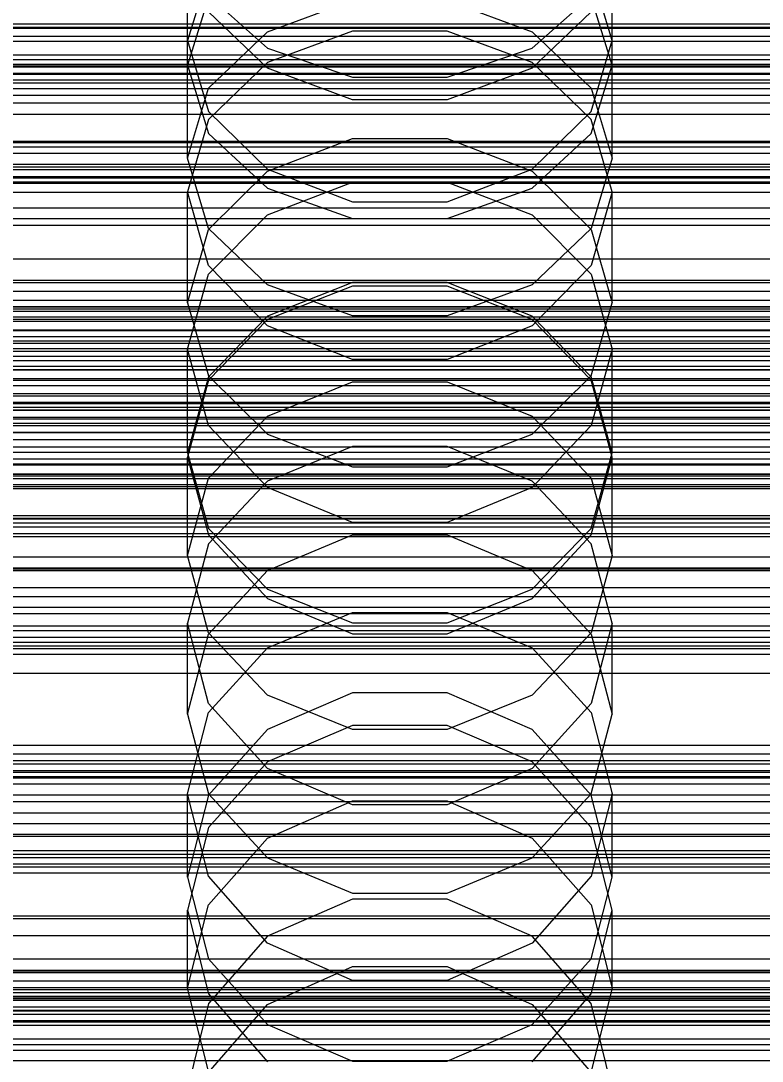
# Model space of a CAD drawing. Header units: millimetres. Extents: x -1970 to 59977, y -65068 to 6837.
# Drawn here: x -107.5 to -34.2, y -34122.2 to -34019.3 of the extents above; entities that cross this region are included whole.
import ezdxf

# ---------------------------------------------------------------- set-up
doc = ezdxf.new("R2010")
doc.units = ezdxf.units.MM
for name, color, linetype, lineweight in [('COTAS_O', 1, 'Continuous', 0), ('frontal_briquetadora', 7, 'Continuous', 0), ('frontal_C01', 7, 'Continuous', 0), ('frontal_C02', 7, 'Continuous', 0), ('frontal_C03', 7, 'Continuous', 0), ('frontal_mezcladora', 7, 'Continuous', 0), ('frontal_secador', 7, 'Continuous', 0)]:
    doc.layers.add(name, color=color, linetype=linetype, lineweight=lineweight)
doc.dimstyles.new('R19_100', dxfattribs={"dimtxt": 250, "dimasz": 150, "dimexe": 150, "dimexo": 80, "dimgap": 100, "dimtad": 1, "dimtih": 1, "dimtoh": 1, "dimdsep": 46, "dimcen": 0.09, "dimadec": 0, "dimazin": 0, "dimtfac": 1, "dimtdec": 4, "dimtofl": 0, "dimtmove": 0, "dimatfit": 3, "dimfxl": 1, "dimtolj": 1, "dimtzin": 0, "dimarcsym": 0})

# ---------------------------------------------------------------- blocks, each defined once
blk = doc.blocks.new('*D39')
at = {"layer": 'COTAS_O', "color": 0, "lineweight": -2, "transparency": 16777216}
for p, q in [((-1725, -34320), (-1725, -33550)), ((1725, -34320), (1725, -33550)), ((-1575, -33700), (1575, -33700))]:
    blk.add_line(p, q, dxfattribs=at)
at = {"layer": 'COTAS_O', "color": 0, "transparency": 16777216}
for points in [[(-1575, -33675), (-1575, -33725), (-1725, -33700)], [(1575, -33675), (1575, -33725), (1725, -33700)]]:
    blk.add_solid(points, dxfattribs=at)
at = {"layer": 'Defpoints', "color": 0, "transparency": 16777216}
for p in [(1725, -33700), (-1725, -34400), (1725, -34400)]:
    blk.add_point(p, dxfattribs=at)
blk = doc.blocks.new('*D42')
at = {"layer": 'COTAS_O', "color": 0, "lineweight": -2, "transparency": 16777216}
for p, q in [((-570, -33700), (200, -33700)), ((50, -34750), (50, -33850)), ((-570, -34900), (200, -34900))]:
    blk.add_line(p, q, dxfattribs=at)
at = {"layer": 'COTAS_O', "color": 0, "transparency": 16777216}
for points in [[(25, -33850), (75, -33850), (50, -33700)], [(25, -34750), (75, -34750), (50, -34900)]]:
    blk.add_solid(points, dxfattribs=at)
at = {"layer": 'Defpoints', "color": 0, "transparency": 16777216}
for p in [(-650, -33700), (50, -33700), (-650, -34900)]:
    blk.add_point(p, dxfattribs=at)
blk = doc.blocks.new('*D43')
at = {"layer": 'COTAS_O', "color": 0, "lineweight": -2, "transparency": 16777216}
for p, q in [((-650, -34820), (-650, -34050)), ((650, -34820), (650, -34050)), ((-500, -34200), (500, -34200))]:
    blk.add_line(p, q, dxfattribs=at)
at = {"layer": 'COTAS_O', "color": 0, "transparency": 16777216}
for points in [[(-500, -34175), (-500, -34225), (-650, -34200)], [(500, -34175), (500, -34225), (650, -34200)]]:
    blk.add_solid(points, dxfattribs=at)
at = {"layer": 'Defpoints', "color": 0, "transparency": 16777216}
for p in [(650, -34200), (-650, -34900), (650, -34900)]:
    blk.add_point(p, dxfattribs=at)

msp = doc.modelspace()

# ---------------------------------------------------------------- linework, layer by layer
at = {"layer": 'frontal_briquetadora'}
for p, q in [((-91, -34023.669), (-91, -34011.581)), ((-49, -34023.669), (-49, -34011.581)), ((-88.92, -34014.352), (-91, -34021.231)), ((-49, -34021.231), (-51.08, -34014.351)), ((-88.92, -34016.918), (-91, -34023.669)), ((-88.92, -34016.808), (-83.093, -34021.975)), ((-83.093, -34020.357), (-74.673, -34017.265)), ((-65.327, -34017.265), (-56.907, -34020.357)), ((-56.907, -34021.975), (-51.08, -34016.808)), ((-49, -34023.669), (-51.08, -34016.918)), ((-83.094, -34023.977), (-88.92, -34018.404)), ((-51.08, -34018.404), (-56.906, -34023.977)), ((-88.92, -34025.929), (-83.093, -34020.357)), ((-74.674, -34020.296), (-83.094, -34023.397)), ((-65.326, -34020.296), (-74.674, -34020.296)), ((-56.906, -34023.397), (-65.326, -34020.296)), ((-56.907, -34020.357), (-51.08, -34025.929)), ((-91, -34032.877), (-91, -34021.231)), ((-91, -34021.231), (-88.92, -34028.248)), ((-51.08, -34028.248), (-49, -34021.231)), ((-49, -34032.877), (-49, -34021.231)), ((-83.093, -34021.975), (-74.673, -34024.842)), ((-65.327, -34024.842), (-56.907, -34021.975)), ((-91, -34023.669), (-88.92, -34030.42)), ((-83.094, -34023.397), (-88.92, -34029.048)), ((-51.08, -34029.048), (-56.906, -34023.397)), ((-51.08, -34030.42), (-49, -34023.669)), ((-74.674, -34027.11), (-83.094, -34023.977)), ((-56.906, -34023.977), (-65.326, -34027.11)), ((-74.673, -34024.842), (-65.327, -34024.842)), ((-91, -34032.877), (-88.92, -34025.929)), ((-51.08, -34025.929), (-49, -34032.877)), ((-65.326, -34027.11), (-74.674, -34027.11)), ((-88.92, -34028.248), (-83.094, -34033.973)), ((-56.906, -34033.973), (-51.08, -34028.248)), ((-88.92, -34029.048), (-91, -34036.213)), ((-49, -34036.213), (-51.08, -34029.048)), ((-88.92, -34030.42), (-83.093, -34035.834)), ((-83.093, -34034.145), (-74.673, -34030.928)), ((-74.673, -34030.928), (-65.327, -34030.928)), ((-65.327, -34030.928), (-56.907, -34034.145)), ((-56.907, -34035.834), (-51.08, -34030.42)), ((-88.92, -34039.824), (-91, -34032.877)), ((-49, -34032.877), (-51.08, -34039.824)), ((-83.094, -34033.973), (-74.674, -34037.189)), ((-65.326, -34037.189), (-56.906, -34033.973)), ((-88.92, -34039.942), (-83.093, -34034.145)), ((-56.907, -34034.145), (-51.08, -34039.942)), ((-83.094, -34038.466), (-74.674, -34035.24)), ((-83.093, -34035.834), (-74.673, -34038.839)), ((-74.674, -34035.24), (-65.326, -34035.24)), ((-65.327, -34038.839), (-56.907, -34035.834)), ((-65.326, -34035.24), (-56.906, -34038.466)), ((-88.92, -34043.507), (-91, -34036.213)), ((-91, -34047.171), (-91, -34036.213)), ((-49, -34036.213), (-51.08, -34043.507)), ((-49, -34047.171), (-49, -34036.213)), ((-74.674, -34037.189), (-65.326, -34037.189)), ((-88.92, -34044.338), (-83.094, -34038.466)), ((-74.673, -34038.839), (-65.327, -34038.839)), ((-56.906, -34038.466), (-51.08, -34044.338)), ((-91, -34047.171), (-88.92, -34039.942)), ((-83.093, -34045.396), (-88.92, -34039.824)), ((-51.08, -34039.824), (-56.907, -34045.396)), ((-51.08, -34039.942), (-49, -34047.171)), ((-83.094, -34049.448), (-88.92, -34043.507)), ((-51.08, -34043.507), (-56.906, -34049.448)), ((-91, -34051.77), (-88.92, -34044.338)), ((-74.673, -34045.18), (-83.093, -34048.514)), ((-65.327, -34045.18), (-74.673, -34045.18)), ((-56.907, -34048.514), (-65.327, -34045.18)), ((-51.08, -34044.338), (-49, -34051.77)), ((-74.674, -34045.526), (-83.094, -34048.83)), ((-74.673, -34048.488), (-83.093, -34045.396)), ((-65.326, -34045.526), (-74.674, -34045.526)), ((-56.907, -34045.396), (-65.327, -34048.488)), ((-56.906, -34048.83), (-65.326, -34045.526)), ((-91, -34047.171), (-88.92, -34054.4)), ((-51.08, -34054.4), (-49, -34047.171)), ((-83.093, -34048.514), (-88.92, -34054.522)), ((-83.094, -34048.83), (-88.92, -34054.842)), ((-74.674, -34052.781), (-83.094, -34049.448)), ((-65.327, -34048.488), (-74.673, -34048.488)), ((-56.906, -34049.448), (-65.326, -34052.781)), ((-51.08, -34054.522), (-56.907, -34048.514)), ((-51.08, -34054.842), (-56.906, -34048.83)), ((-160, -34051.97), (200, -34051.97)), ((-88.92, -34059.324), (-91, -34051.77)), ((-91, -34062.014), (-91, -34051.77)), ((-49, -34051.77), (-51.08, -34059.324)), ((-49, -34062.014), (-49, -34051.77)), ((-65.326, -34052.781), (-74.674, -34052.781)), ((-88.92, -34054.522), (-91, -34062.014)), ((-88.92, -34054.4), (-83.093, -34060.197)), ((-56.907, -34060.197), (-51.08, -34054.4)), ((-49, -34062.014), (-51.08, -34054.522)), ((-88.92, -34054.842), (-91, -34062.443)), ((-83.093, -34058.398), (-74.673, -34054.99)), ((-74.673, -34054.99), (-65.327, -34054.99)), ((-65.327, -34054.99), (-56.907, -34058.398)), ((-49, -34062.443), (-51.08, -34054.842)), ((-160, -34056.386), (200, -34056.386)), ((-88.92, -34064.539), (-83.093, -34058.398)), ((-56.907, -34058.398), (-51.08, -34064.539)), ((-83.094, -34065.466), (-88.92, -34059.324)), ((-51.08, -34059.324), (-56.906, -34065.466)), ((-160, -34060.009), (200, -34060.009)), ((-83.093, -34060.197), (-74.673, -34063.414)), ((-65.327, -34063.414), (-56.907, -34060.197)), ((-74.674, -34061.412), (-83.094, -34064.828)), ((-65.326, -34061.412), (-74.674, -34061.412)), ((-56.906, -34064.828), (-65.326, -34061.412)), ((-91, -34062.014), (-88.92, -34069.506)), ((-91, -34072.197), (-91, -34062.443)), ((-91, -34062.443), (-88.92, -34070.159)), ((-51.08, -34069.506), (-49, -34062.014)), ((-51.08, -34070.159), (-49, -34062.443)), ((-49, -34072.197), (-49, -34062.443)), ((-74.673, -34063.414), (-65.327, -34063.414)), ((-160, -34064.151), (200, -34064.151)), ((-91, -34072.197), (-88.92, -34064.539)), ((-83.094, -34064.828), (-88.92, -34071.036)), ((-51.08, -34071.036), (-56.906, -34064.828)), ((-51.08, -34064.539), (-49, -34072.197)), ((-74.674, -34068.909), (-83.094, -34065.466)), ((-56.906, -34065.466), (-65.326, -34068.909)), ((-160, -34068.567), (200, -34068.567)), ((-65.326, -34068.909), (-74.674, -34068.909)), ((-88.92, -34069.506), (-83.093, -34075.515)), ((-56.907, -34075.515), (-51.08, -34069.506)), ((-88.92, -34071.036), (-91, -34078.875)), ((-88.92, -34070.159), (-83.094, -34076.428)), ((-83.093, -34073.656), (-74.673, -34070.144)), ((-74.673, -34070.144), (-65.327, -34070.144)), ((-65.327, -34070.144), (-56.907, -34073.656)), ((-56.906, -34076.428), (-51.08, -34070.159)), ((-49, -34078.875), (-51.08, -34071.036)), ((-88.92, -34079.855), (-91, -34072.197)), ((-49, -34072.197), (-51.08, -34079.855)), ((-88.92, -34079.984), (-83.093, -34073.656)), ((-56.907, -34073.656), (-51.08, -34079.984)), ((-83.093, -34075.515), (-74.673, -34078.849)), ((-65.327, -34078.849), (-56.907, -34075.515)), ((-83.094, -34076.428), (-74.674, -34079.94)), ((-65.326, -34079.94), (-56.906, -34076.428)), ((-83.094, -34081.332), (-74.674, -34077.812)), ((-74.674, -34077.812), (-65.326, -34077.812)), ((-65.326, -34077.812), (-56.906, -34081.332)), ((-88.92, -34086.819), (-91, -34078.875)), ((-91, -34087.875), (-91, -34078.875)), ((-74.673, -34078.849), (-65.327, -34078.849)), ((-49, -34078.875), (-51.08, -34086.82)), ((-49, -34087.875), (-49, -34078.875)), ((-91, -34087.875), (-88.92, -34079.984)), ((-83.093, -34085.996), (-88.92, -34079.855)), ((-74.674, -34079.94), (-65.326, -34079.94)), ((-51.08, -34079.855), (-56.907, -34085.996)), ((-51.08, -34079.984), (-49, -34087.875)), ((-88.92, -34087.722), (-83.094, -34081.332)), ((-56.906, -34081.332), (-51.08, -34087.722)), ((-74.673, -34085.792), (-83.093, -34089.399)), ((-74.673, -34089.404), (-83.093, -34085.996)), ((-65.327, -34085.792), (-74.673, -34085.792)), ((-56.907, -34089.399), (-65.327, -34085.792)), ((-56.907, -34085.996), (-65.327, -34089.404)), ((-83.094, -34093.266), (-88.92, -34086.819)), ((-51.08, -34086.82), (-56.906, -34093.266)), ((-91, -34095.779), (-88.92, -34087.722)), ((-91, -34087.875), (-88.92, -34095.766)), ((-51.08, -34087.722), (-49, -34095.779)), ((-51.08, -34095.766), (-49, -34087.875)), ((-83.093, -34089.399), (-88.92, -34095.899)), ((-74.674, -34089.012), (-83.094, -34092.596)), ((-65.326, -34089.012), (-74.674, -34089.012)), ((-65.327, -34089.404), (-74.673, -34089.404)), ((-56.906, -34092.596), (-65.326, -34089.012)), ((-51.08, -34095.899), (-56.907, -34089.399)), ((-83.094, -34092.596), (-88.92, -34099.099)), ((-51.08, -34099.099), (-56.906, -34092.596)), ((-74.674, -34096.873), (-83.094, -34093.266)), ((-56.906, -34093.266), (-65.326, -34096.873)), ((-88.92, -34103.933), (-91, -34095.779)), ((-91, -34104.004), (-91, -34095.779)), ((-88.92, -34095.766), (-83.093, -34102.094)), ((-56.907, -34102.094), (-51.08, -34095.766)), ((-49, -34095.779), (-51.08, -34103.933)), ((-49, -34104.004), (-49, -34095.779)), ((-88.92, -34095.899), (-91, -34104.004)), ((-83.093, -34100.145), (-74.673, -34096.48)), ((-74.673, -34096.48), (-65.327, -34096.48)), ((-65.327, -34096.48), (-56.907, -34100.145)), ((-49, -34104.004), (-51.08, -34095.899)), ((-65.326, -34096.873), (-74.674, -34096.873)), ((-88.92, -34099.099), (-91, -34107.292)), ((-49, -34107.292), (-51.08, -34099.099)), ((200, -34100), (-160, -34100)), ((-88.92, -34106.751), (-83.093, -34100.145)), ((-56.907, -34100.145), (-51.08, -34106.751)), ((-83.093, -34102.094), (-74.673, -34105.606)), ((-65.327, -34105.606), (-56.907, -34102.094)), ((-91, -34104.004), (-88.92, -34112.109)), ((-83.094, -34110.541), (-88.92, -34103.933)), ((-51.08, -34103.933), (-56.906, -34110.541)), ((-51.08, -34112.109), (-49, -34104.004)), ((-74.673, -34105.606), (-65.327, -34105.606)), ((-91, -34114.988), (-88.92, -34106.751)), ((-74.674, -34106.182), (-83.094, -34109.855)), ((-65.326, -34106.182), (-74.674, -34106.182)), ((-56.906, -34109.855), (-65.326, -34106.182)), ((-51.08, -34106.751), (-49, -34114.988)), ((-91, -34114.988), (-91, -34107.292)), ((-91, -34107.292), (-88.92, -34115.574)), ((-51.08, -34115.574), (-49, -34107.292)), ((-49, -34114.988), (-49, -34107.292)), ((-83.094, -34109.855), (-88.92, -34116.514)), ((-51.08, -34116.514), (-56.906, -34109.855)), ((-74.674, -34114.235), (-83.094, -34110.541)), ((-56.906, -34110.541), (-65.326, -34114.235)), ((-88.92, -34112.109), (-83.093, -34118.608)), ((-56.907, -34118.608), (-51.08, -34112.109)), ((-83.093, -34116.612), (-74.673, -34112.866)), ((-74.673, -34112.866), (-65.327, -34112.866)), ((-65.327, -34112.866), (-56.907, -34116.612)), ((-65.326, -34114.235), (-74.674, -34114.235)), ((-88.92, -34123.224), (-91, -34114.988)), ((-49, -34114.988), (-51.08, -34123.224)), ((-88.92, -34115.574), (-83.094, -34122.28)), ((-56.906, -34122.28), (-51.08, -34115.574)), ((-88.92, -34116.514), (-91, -34124.892)), ((-88.92, -34123.363), (-83.093, -34116.612)), ((-56.907, -34116.612), (-51.08, -34123.363)), ((-49, -34124.892), (-51.08, -34116.514)), ((-83.093, -34118.608), (-74.673, -34122.215)), ((-65.327, -34122.215), (-56.907, -34118.608)), ((-74.673, -34122.215), (-65.327, -34122.215))]:
    msp.add_line(p, q, dxfattribs=at)
at = {"layer": 'frontal_C01'}
for p, q in [((430, -34019.596), (-430, -34019.596)), ((430, -34024.596), (-430, -34024.596)), ((0, -34026.66), (-130, -34026.66)), ((-130, -34031.202), (130, -34031.202)), ((-130, -34031.755), (130, -34031.755)), ((-130, -34032.379), (0, -34032.379)), ((-130, -34032.379), (130, -34032.379)), ((-130, -34033.998), (130, -34033.998)), ((-130, -34035.204), (130, -34035.204)), ((-130, -34037.781), (130, -34037.781)), ((-130, -34039.486), (130, -34039.486)), ((-130, -34042.844), (130, -34042.844)), ((-130, -34044.932), (130, -34044.932)), ((-148, -34047.584), (148, -34047.584)), ((-148, -34047.779), (148, -34047.779)), ((-148, -34048.001), (148, -34048.001)), ((-148, -34048.575), (148, -34048.575)), ((-148, -34049.002), (148, -34049.002)), ((130, -34048.842), (-130, -34048.842)), ((-148, -34049.915), (148, -34049.915)), ((-148, -34050.519), (148, -34050.519)), ((-130, -34051.172), (130, -34051.172)), ((-148, -34051.709), (148, -34051.709)), ((-148, -34052.449), (148, -34052.449)), ((148, -34053.834), (-148, -34053.834)), ((-148, -34054.659), (148, -34054.659)), ((-130, -34055.368), (130, -34055.368)), ((-148, -34056.146), (148, -34056.146)), ((-148, -34057.001), (148, -34057.001)), ((-148, -34058.488), (148, -34058.488)), ((-130, -34057.779), (130, -34057.779)), ((-148, -34059.313), (148, -34059.313)), ((-148, -34060.699), (148, -34060.699)), ((-148, -34061.438), (148, -34061.438)), ((-148, -34062.628), (148, -34062.628)), ((-130, -34061.976), (130, -34061.976)), ((-148, -34063.232), (148, -34063.232)), ((-148, -34064.145), (148, -34064.145)), ((-148, -34064.573), (148, -34064.573)), ((-130, -34064.305), (130, -34064.305)), ((-148, -34065.147), (148, -34065.147)), ((-148, -34065.368), (148, -34065.368)), ((-148, -34065.563), (148, -34065.563)), ((-130, -34068.215), (130, -34068.215)), ((-130, -34070.303), (130, -34070.303)), ((-130, -34073.661), (130, -34073.661)), ((-130, -34075.366), (130, -34075.366)), ((-130, -34077.943), (130, -34077.943)), ((-130, -34079.149), (130, -34079.149)), ((-130, -34080.768), (130, -34080.768)), ((-130, -34081.392), (130, -34081.392)), ((-130, -34081.945), (130, -34081.945)), ((-425, -34115.14), (425, -34115.14)), ((-450, -34115.971), (450, -34115.971))]:
    msp.add_line(p, q, dxfattribs=at)
at = {"layer": 'frontal_C02'}
for p, q in [((-130, -34019.906), (130, -34019.906)), ((-130, -34020.79), (130, -34020.79)), ((-130, -34022.655), (130, -34022.655)), ((-130, -34023.113), (130, -34023.113)), ((-130, -34023.749), (130, -34023.749)), ((-425, -34057.502), (425, -34057.502)), ((430, -34059.136), (-430, -34059.136)), ((430, -34064.136), (-430, -34064.136)), ((425, -34068.978), (-425, -34068.978)), ((425, -34072.349), (-425, -34072.349)), ((-425, -34083.825), (425, -34083.825))]:
    msp.add_line(p, q, dxfattribs=at)
at = {"layer": 'frontal_C03'}
for p, q in [((1250, -34023.601), (-1250, -34023.601)), ((1250, -34024.482), (-1250, -34024.482)), ((1250, -34025.136), (-1250, -34025.136)), ((1250, -34027.443), (-1250, -34027.443)), ((-1250, -34028.501), (1250, -34028.501)), ((1250, -34031.353), (-1250, -34031.353)), ((1250, -34032.41), (-1250, -34032.41)), ((1250, -34034.717), (-1250, -34034.717)), ((1250, -34035.371), (-1250, -34035.371)), ((1250, -34036.252), (-1250, -34036.252)), ((1250, -34046.059), (-1250, -34046.059)), ((1250, -34046.94), (-1250, -34046.94)), ((1250, -34047.593), (-1250, -34047.593)), ((1250, -34049.901), (-1250, -34049.901)), ((-1250, -34050.958), (1250, -34050.958)), ((1250, -34053.81), (-1250, -34053.81)), ((1250, -34054.868), (-1250, -34054.868)), ((1250, -34057.175), (-1250, -34057.175)), ((1250, -34057.828), (-1250, -34057.828)), ((1250, -34058.71), (-1250, -34058.71)), ((1250, -34068.516), (-1250, -34068.516)), ((1250, -34069.398), (-1250, -34069.398)), ((1250, -34070.051), (-1250, -34070.051)), ((1250, -34072.358), (-1250, -34072.358)), ((-1250, -34073.416), (1250, -34073.416)), ((1250, -34076.268), (-1250, -34076.268)), ((1250, -34077.325), (-1250, -34077.325)), ((1250, -34079.633), (-1250, -34079.633)), ((1250, -34080.286), (-1250, -34080.286)), ((1250, -34081.167), (-1250, -34081.167)), ((1250, -34090.974), (-1250, -34090.974)), ((1250, -34091.855), (-1250, -34091.855)), ((1250, -34092.509), (-1250, -34092.509)), ((-1250, -34092.816), (1250, -34092.816)), ((-1250, -34093.614), (1250, -34093.614)), ((-1250, -34094.198), (1250, -34094.198)), ((1250, -34094.816), (-1250, -34094.816)), ((-1250, -34095.873), (1250, -34095.873)), ((-1250, -34096.536), (1250, -34096.536)), ((-1250, -34097.665), (1250, -34097.665)), ((1250, -34098.726), (-1250, -34098.726)), ((1250, -34099.783), (-1250, -34099.783)), ((-1250, -34101.385), (1250, -34101.385)), ((1250, -34102.09), (-1250, -34102.09)), ((1250, -34102.744), (-1250, -34102.744)), ((-1250, -34102.981), (1250, -34102.981)), ((1250, -34103.625), (-1250, -34103.625)), ((-1250, -34107.828), (1250, -34107.828)), ((-1250, -34109.784), (1250, -34109.784)), ((1250, -34113.431), (-1250, -34113.431)), ((1250, -34114.313), (-1250, -34114.313)), ((1250, -34114.966), (-1250, -34114.966)), ((-1268, -34115.802), (1268, -34115.802)), ((-1268, -34116.026), (1268, -34116.026)), ((-1268, -34116.191), (1268, -34116.191)), ((-1250, -34115.429), (1250, -34115.429)), ((-1268, -34116.848), (1268, -34116.848)), ((-1268, -34117.166), (1268, -34117.166)), ((1250, -34117.274), (-1250, -34117.274)), ((-1268, -34118.212), (1268, -34118.212)), ((1250, -34117.61), (-1250, -34117.61)), ((-1250, -34118.331), (1250, -34118.331)), ((-1268, -34118.661), (1268, -34118.661)), ((-1268, -34120.024), (1268, -34120.024)), ((-1268, -34120.574), (1268, -34120.574)), ((1250, -34121.183), (-1250, -34121.183)), ((-1268, -34122.162), (1268, -34122.162))]:
    msp.add_line(p, q, dxfattribs=at)
at = {"layer": 'frontal_mezcladora'}
for p, q in [((-280, -34020), (280, -34020)), ((-260, -34020), (260, -34020)), ((-260, -34060), (260, -34060))]:
    msp.add_line(p, q, dxfattribs=at)
at = {"layer": 'frontal_secador'}
for p, q in [((1250, -34021.314), (-1250, -34021.314)), ((1250, -34023.856), (-1250, -34023.856)), ((1250, -34025.455), (-1250, -34025.455)), ((1250, -34026), (-1250, -34026)), ((1360, -34033.5), (-1360, -34033.5)), ((1250, -34033.75), (-1250, -34033.75)), ((1360, -34034.863), (-1360, -34034.863)), ((1360, -34038.859), (-1360, -34038.859)), ((1360, -34045.216), (-1360, -34045.216)), ((1360, -34053.5), (-1360, -34053.5)), ((1250, -34052.924), (-1250, -34052.924)), ((1360, -34063.147), (-1360, -34063.147)), ((-1360, -34073.5), (1360, -34073.5)), ((-1250, -34073.5), (1250, -34073.5)), ((1360, -34083.853), (-1360, -34083.853)), ((1360, -34093.5), (-1360, -34093.5)), ((1250, -34094.076), (-1250, -34094.076)), ((1360, -34101.784), (-1360, -34101.784)), ((1360, -34108.141), (-1360, -34108.141)), ((1360, -34112.137), (-1360, -34112.137)), ((1250, -34113.25), (-1250, -34113.25)), ((1360, -34113.5), (-1360, -34113.5))]:
    msp.add_line(p, q, dxfattribs=at)

# ---------------------------------------------------------------- dimensions: what is measured, and where the dimension line sits
at = {"layer": 'COTAS_O'}
for p1, p2, distance, picture, middle in [((-1725, -34400), (1725, -34400), 700, '*D39', (0, -33700)), ((-650, -34900), (-650, -33700), -700, '*D42', (50, -34300)), ((-650, -34900), (650, -34900), 700, '*D43', (0, -34200))]:
    dim = msp.add_aligned_dim(p1=p1, p2=p2, distance=distance, text='<> O', dimstyle='R19_100', dxfattribs=at)
    dim.commit()
    dim.dimension.update_dxf_attribs({"geometry": picture, "text_midpoint": middle})

doc.saveas('drawing.dxf')
